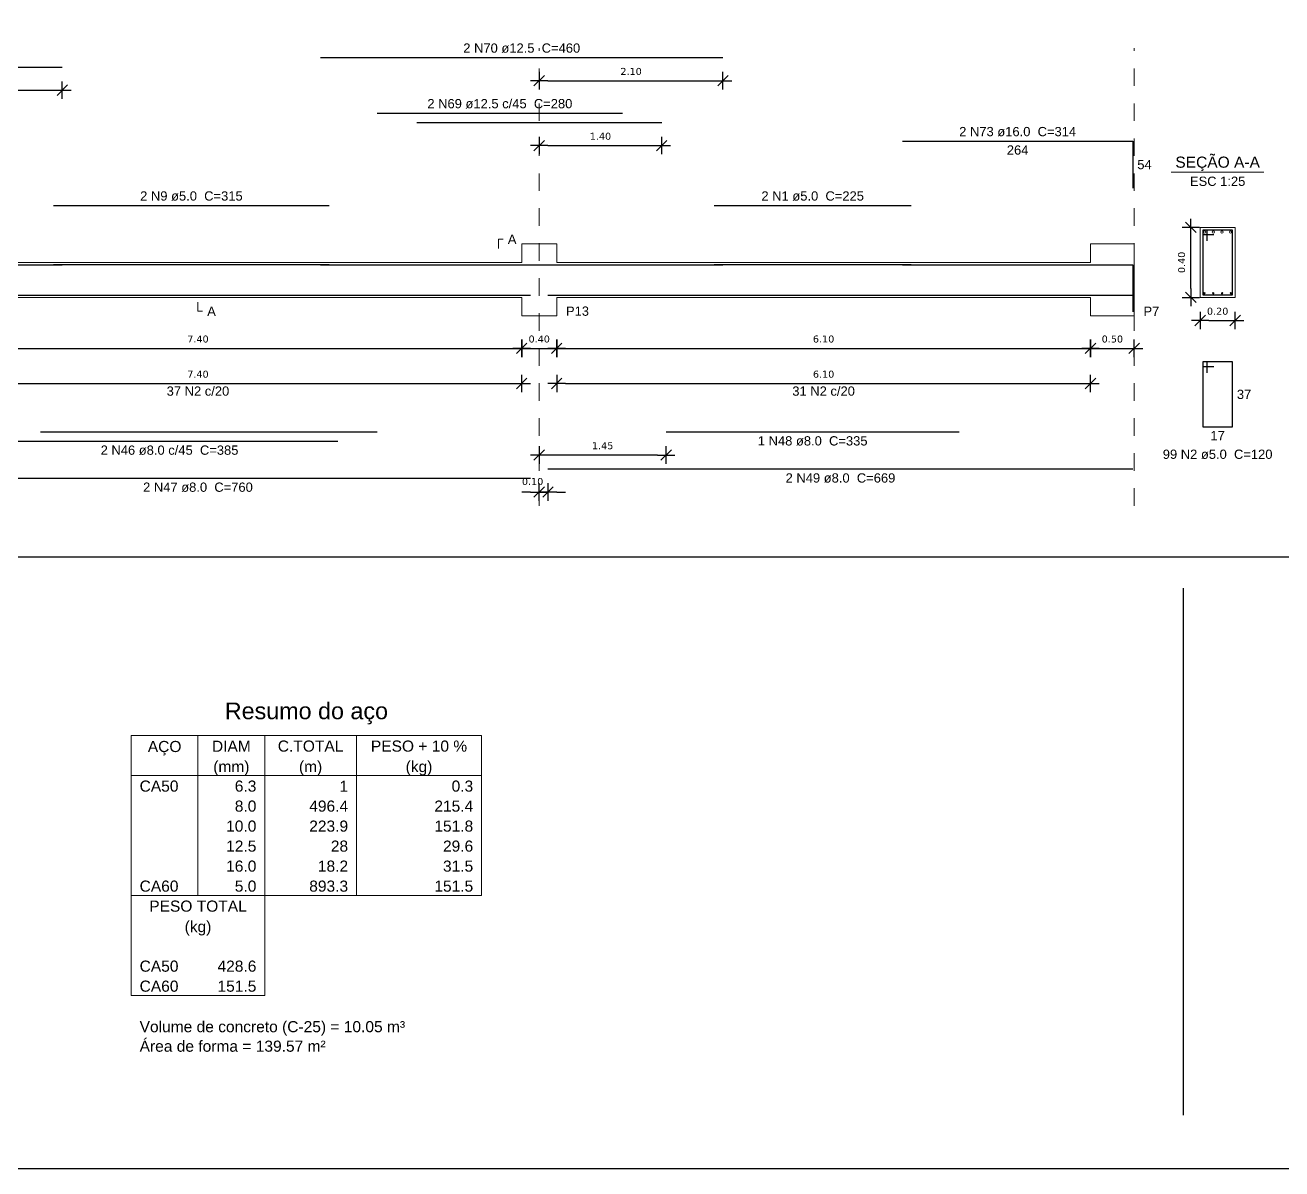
# Model space of a CAD drawing. Extents: x 25 to 1028, y -81 to 176.
# Drawn here: x 789.92 to 797.1, y 78.83 to 85.37 of the extents above; entities that cross this region are included whole.
import ezdxf

# ---------------------------------------------------------------- set-up
doc = ezdxf.new("R2010")
doc.units = 0
doc.header["$LTSCALE"] = 0.3
doc.header["$PDSIZE"] = 0.1
doc.linetypes.add('DOT2', pattern=[3.175, 0, -3.175])
doc.layers.get('0').update_dxf_attribs({"linetype": 'CONTINUOUS'})
doc.layers.get('Defpoints').update_dxf_attribs({"linetype": 'CONTINUOUS'})
doc.layers.add('ARQ-CTA-1_025', color=1, linetype='CONTINUOUS')
for name, color, linetype, lineweight in [('DT-Barras na forma', 2, 'CONTINUOUS', 30), ('DT-Barras no corte', 5, 'CONTINUOUS', 5), ('DT-Barras rebatidas', 2, 'CONTINUOUS', 30), ('DT-Forma', 5, 'CONTINUOUS', 5), ('DT-Pontilhado', 9, 'DOT2', 5), ('DT-Relação do aço', 9, 'CONTINUOUS', 5), ('DT-Textos', 7, 'CONTINUOUS', 5)]:
    doc.layers.add(name, color=color, linetype=linetype, lineweight=lineweight)
doc.layers.add('VPort', color=45, linetype='CONTINUOUS', plot=False)
doc.styles.add('Arial', font='arial.ttf')
doc.styles.add('FNDE Texto Cota 0025', font='verdana.ttf', dxfattribs={"height": 0.04})
doc.dimstyles.new('Copy of FNDE 1-0025', dxfattribs={"dimscale": 5, "dimtxt": 0.04, "dimasz": 0.01, "dimexe": 0.15, "dimexo": 0.15, "dimgap": 0.005, "dimtad": 1, "dimlfac": 2, "dimzin": 1, "dimdsep": 46, "dimtxsty": 'FNDE Texto Cota 0025', "dimblk": 'tic', "dimcen": 0.015, "dimdle": 0.15, "dimse1": 1, "dimse2": 1, "dimclrd": 251, "dimclre": 251, "dimclrt": 256, "dimaunit": 1, "dimadec": 3, "dimazin": 0, "dimtfac": 1, "dimtix": 1, "dimtmove": 2, "dimatfit": 3, "dimfxl": 0.15, "dimtvp": 1, "dimtolj": 1, "dimtzin": 0, "dimarcsym": 0})
doc.dimstyles.new('FNDE 1-0025', dxfattribs={"dimscale": 5, "dimtxt": 0.04, "dimasz": 0.01, "dimexe": 0.15, "dimexo": 0.15, "dimgap": 0.005, "dimtad": 1, "dimzin": 1, "dimdsep": 46, "dimtxsty": 'FNDE Texto Cota 0025', "dimblk": 'tic', "dimcen": 0.015, "dimdle": 0.15, "dimse1": 1, "dimse2": 1, "dimclrd": 251, "dimclre": 251, "dimclrt": 256, "dimaunit": 1, "dimadec": 3, "dimazin": 0, "dimtfac": 1, "dimtix": 1, "dimtmove": 2, "dimatfit": 3, "dimfxl": 0.15, "dimtvp": 1, "dimtolj": 1, "dimtzin": 0, "dimarcsym": 0})

# ---------------------------------------------------------------- blocks, each defined once
blk = doc.blocks.new('tic')
at = {"color": 251}
for p, q in [((-1, 0), (1, 0)), ((0, -1), (0, 1))]:
    blk.add_line(p, q, dxfattribs=at)
blk.add_line((-0.6, -0.6), (0.6, 0.6))
blk = doc.blocks.new('*D467')
at = {"layer": 'ARQ-CTA-1_025', "color": 251, "lineweight": -2}
blk.add_line((789.1059, 83.5239), (792.7059, 83.5239), dxfattribs=at)
at = {"layer": 'Defpoints', "color": 0}
for p in [(789.0559, 83.6563), (792.7559, 83.6563), (792.7559, 83.5239)]:
    blk.add_point(p, dxfattribs=at)
at = {"layer": 'ARQ-CTA-1_025', "color": 251, "lineweight": -2, "xscale": 0.05, "yscale": 0.05, "zscale": 0.05, "rotation": 180}
blk.add_blockref('tic', (789.0559, 83.5239), dxfattribs=at)
at = {"layer": 'ARQ-CTA-1_025', "color": 251, "lineweight": -2, "xscale": 0.05, "yscale": 0.05, "zscale": 0.05}
blk.add_blockref('tic', (792.7559, 83.5239), dxfattribs=at)
at = {"layer": 'ARQ-CTA-1_025', "insert": (790.9059, 83.5769), "char_height": 0.04, "attachment_point": 5, "style": 'FNDE Texto Cota 0025'}
blk.add_mtext('\\A1;7.40', dxfattribs=at)
blk = doc.blocks.new('*D468')
at = {"layer": 'ARQ-CTA-1_025', "color": 251, "lineweight": -2}
blk.add_line((792.8059, 83.5239), (792.9059, 83.5239), dxfattribs=at)
at = {"layer": 'Defpoints', "color": 0}
for p in [(792.7559, 83.6563), (792.9559, 83.6563), (792.9559, 83.5239)]:
    blk.add_point(p, dxfattribs=at)
at = {"layer": 'ARQ-CTA-1_025', "color": 251, "lineweight": -2, "xscale": 0.05, "yscale": 0.05, "zscale": 0.05, "rotation": 180}
blk.add_blockref('tic', (792.7559, 83.5239), dxfattribs=at)
at = {"layer": 'ARQ-CTA-1_025', "color": 251, "lineweight": -2, "xscale": 0.05, "yscale": 0.05, "zscale": 0.05}
blk.add_blockref('tic', (792.9559, 83.5239), dxfattribs=at)
at = {"layer": 'ARQ-CTA-1_025', "insert": (792.8559, 83.5769), "char_height": 0.04, "attachment_point": 5, "style": 'FNDE Texto Cota 0025'}
blk.add_mtext('\\A1;0.40', dxfattribs=at)
blk = doc.blocks.new('*D469')
at = {"layer": 'ARQ-CTA-1_025', "color": 251, "lineweight": -2}
blk.add_line((793.0059, 83.5239), (795.9559, 83.5239), dxfattribs=at)
at = {"layer": 'Defpoints', "color": 0}
for p in [(792.9559, 83.6563), (796.0059, 83.6563), (796.0059, 83.5239)]:
    blk.add_point(p, dxfattribs=at)
at = {"layer": 'ARQ-CTA-1_025', "color": 251, "lineweight": -2, "xscale": 0.05, "yscale": 0.05, "zscale": 0.05, "rotation": 180}
blk.add_blockref('tic', (792.9559, 83.5239), dxfattribs=at)
at = {"layer": 'ARQ-CTA-1_025', "color": 251, "lineweight": -2, "xscale": 0.05, "yscale": 0.05, "zscale": 0.05}
blk.add_blockref('tic', (796.0059, 83.5239), dxfattribs=at)
at = {"layer": 'ARQ-CTA-1_025', "insert": (794.4809, 83.5769), "char_height": 0.04, "attachment_point": 5, "style": 'FNDE Texto Cota 0025'}
blk.add_mtext('\\A1;6.10', dxfattribs=at)
blk = doc.blocks.new('*D470')
at = {"layer": 'ARQ-CTA-1_025', "color": 251, "lineweight": -2}
blk.add_line((796.0559, 83.5239), (796.2059, 83.5239), dxfattribs=at)
at = {"layer": 'Defpoints', "color": 0}
for p in [(796.0059, 83.6563), (796.2559, 83.6563), (796.2559, 83.5239)]:
    blk.add_point(p, dxfattribs=at)
at = {"layer": 'ARQ-CTA-1_025', "color": 251, "lineweight": -2, "xscale": 0.05, "yscale": 0.05, "zscale": 0.05, "rotation": 180}
blk.add_blockref('tic', (796.0059, 83.5239), dxfattribs=at)
at = {"layer": 'ARQ-CTA-1_025', "color": 251, "lineweight": -2, "xscale": 0.05, "yscale": 0.05, "zscale": 0.05}
blk.add_blockref('tic', (796.2559, 83.5239), dxfattribs=at)
at = {"layer": 'ARQ-CTA-1_025', "insert": (796.1309, 83.5769), "char_height": 0.04, "attachment_point": 5, "style": 'FNDE Texto Cota 0025'}
blk.add_mtext('\\A1;0.50', dxfattribs=at)
blk = doc.blocks.new('*D473')
at = {"layer": 'ARQ-CTA-1_025', "color": 251, "lineweight": -2}
blk.add_line((793.5309, 82.9141), (792.9059, 82.9141), dxfattribs=at)
at = {"layer": 'Defpoints', "color": 0}
for p in [(792.8559, 83.0464), (793.5809, 83.0464), (792.8559, 82.9141)]:
    blk.add_point(p, dxfattribs=at)
at = {"layer": 'ARQ-CTA-1_025', "color": 251, "lineweight": -2, "xscale": 0.05, "yscale": 0.05, "zscale": 0.05, "rotation": 180}
blk.add_blockref('tic', (792.8559, 82.9141), dxfattribs=at)
at = {"layer": 'ARQ-CTA-1_025', "color": 251, "lineweight": -2, "xscale": 0.05, "yscale": 0.05, "zscale": 0.05}
blk.add_blockref('tic', (793.5809, 82.9141), dxfattribs=at)
at = {"layer": 'ARQ-CTA-1_025', "insert": (793.2184, 82.967), "char_height": 0.04, "attachment_point": 5, "style": 'FNDE Texto Cota 0025'}
blk.add_mtext('\\A1;1.45', dxfattribs=at)
blk = doc.blocks.new('*D474')
at = {"layer": 'ARQ-CTA-1_025', "color": 251, "lineweight": -2}
for p, q in [((792.8059, 82.7023), (792.7559, 82.7023)), ((792.9059, 82.7023), (792.8559, 82.7023)), ((792.9559, 82.7023), (793.0059, 82.7023))]:
    blk.add_line(p, q, dxfattribs=at)
at = {"layer": 'Defpoints', "color": 0}
for p in [(792.8559, 82.8346), (792.9059, 82.8346), (792.8559, 82.7023)]:
    blk.add_point(p, dxfattribs=at)
at = {"layer": 'ARQ-CTA-1_025', "color": 251, "lineweight": -2, "xscale": 0.05, "yscale": 0.05, "zscale": 0.05}
blk.add_blockref('tic', (792.8559, 82.7023), dxfattribs=at)
at = {"layer": 'ARQ-CTA-1_025', "color": 251, "lineweight": -2, "xscale": 0.05, "yscale": 0.05, "zscale": 0.05, "rotation": 180}
blk.add_blockref('tic', (792.9059, 82.7023), dxfattribs=at)
at = {"layer": 'ARQ-CTA-1_025', "insert": (792.8181, 82.7622), "char_height": 0.04, "attachment_point": 5, "style": 'FNDE Texto Cota 0025'}
blk.add_mtext('\\A1;0.10', dxfattribs=at)
blk = doc.blocks.new('*D476')
at = {"layer": 'ARQ-CTA-1_025', "color": 251, "lineweight": -2}
blk.add_line((789.0059, 84.9998), (790.0809, 84.9998), dxfattribs=at)
at = {"layer": 'Defpoints', "color": 0}
for p in [(788.9559, 85.1322), (790.1309, 85.1322), (790.1309, 84.9998)]:
    blk.add_point(p, dxfattribs=at)
at = {"layer": 'ARQ-CTA-1_025', "color": 251, "lineweight": -2, "xscale": 0.05, "yscale": 0.05, "zscale": 0.05, "rotation": 180}
blk.add_blockref('tic', (788.9559, 84.9998), dxfattribs=at)
at = {"layer": 'ARQ-CTA-1_025', "color": 251, "lineweight": -2, "xscale": 0.05, "yscale": 0.05, "zscale": 0.05}
blk.add_blockref('tic', (790.1309, 84.9998), dxfattribs=at)
at = {"layer": 'ARQ-CTA-1_025', "insert": (789.5434, 85.0528), "char_height": 0.04, "attachment_point": 5, "style": 'FNDE Texto Cota 0025'}
blk.add_mtext('\\A1;2.35', dxfattribs=at)
blk = doc.blocks.new('*D477')
at = {"layer": 'ARQ-CTA-1_025', "color": 251, "lineweight": -2}
blk.add_line((792.9059, 84.683), (793.5059, 84.683), dxfattribs=at)
at = {"layer": 'Defpoints', "color": 0}
for p in [(792.8559, 84.8154), (793.5559, 84.8154), (793.5559, 84.683)]:
    blk.add_point(p, dxfattribs=at)
at = {"layer": 'ARQ-CTA-1_025', "color": 251, "lineweight": -2, "xscale": 0.05, "yscale": 0.05, "zscale": 0.05, "rotation": 180}
blk.add_blockref('tic', (792.8559, 84.683), dxfattribs=at)
at = {"layer": 'ARQ-CTA-1_025', "color": 251, "lineweight": -2, "xscale": 0.05, "yscale": 0.05, "zscale": 0.05}
blk.add_blockref('tic', (793.5559, 84.683), dxfattribs=at)
at = {"layer": 'ARQ-CTA-1_025', "insert": (793.2059, 84.736), "char_height": 0.04, "attachment_point": 5, "style": 'FNDE Texto Cota 0025'}
blk.add_mtext('\\A1;1.40', dxfattribs=at)
blk = doc.blocks.new('*D478')
at = {"layer": 'ARQ-CTA-1_025', "color": 251, "lineweight": -2}
blk.add_line((792.9059, 85.0537), (793.8559, 85.0537), dxfattribs=at)
at = {"layer": 'Defpoints', "color": 0}
for p in [(792.8559, 85.186), (793.9059, 85.186), (793.9059, 85.0537)]:
    blk.add_point(p, dxfattribs=at)
at = {"layer": 'ARQ-CTA-1_025', "color": 251, "lineweight": -2, "xscale": 0.05, "yscale": 0.05, "zscale": 0.05, "rotation": 180}
blk.add_blockref('tic', (792.8559, 85.0537), dxfattribs=at)
at = {"layer": 'ARQ-CTA-1_025', "color": 251, "lineweight": -2, "xscale": 0.05, "yscale": 0.05, "zscale": 0.05}
blk.add_blockref('tic', (793.9059, 85.0537), dxfattribs=at)
at = {"layer": 'ARQ-CTA-1_025', "insert": (793.3809, 85.1066), "char_height": 0.04, "attachment_point": 5, "style": 'FNDE Texto Cota 0025'}
blk.add_mtext('\\A1;2.10', dxfattribs=at)
blk = doc.blocks.new('*D479')
at = {"layer": 'ARQ-CTA-1_025', "color": 251, "lineweight": -2}
blk.add_line((796.5795, 83.8652), (796.5795, 84.1652), dxfattribs=at)
at = {"layer": 'Defpoints', "color": 0}
for p in [(796.5795, 84.2152), (796.6325, 84.2152), (796.6325, 83.8152)]:
    blk.add_point(p, dxfattribs=at)
at = {"layer": 'ARQ-CTA-1_025', "color": 251, "lineweight": -2, "xscale": 0.05, "yscale": 0.05, "zscale": 0.05}
for p, rotation in [((796.5795, 84.2152), 90), ((796.5795, 83.8152), 270)]:
    blk.add_blockref('tic', p, dxfattribs=dict(at, rotation=rotation))
at = {"layer": 'ARQ-CTA-1_025', "insert": (796.5266, 84.0152), "char_height": 0.04, "attachment_point": 5, "rotation": 90, "style": 'FNDE Texto Cota 0025'}
blk.add_mtext('\\A1;0.40', dxfattribs=at)
blk = doc.blocks.new('*D480')
at = {"layer": 'ARQ-CTA-1_025', "color": 251, "lineweight": -2}
blk.add_line((796.6825, 83.6828), (796.7825, 83.6828), dxfattribs=at)
at = {"layer": 'Defpoints', "color": 0}
for p in [(796.6325, 83.8152), (796.8325, 83.8152), (796.8325, 83.6828)]:
    blk.add_point(p, dxfattribs=at)
at = {"layer": 'ARQ-CTA-1_025', "color": 251, "lineweight": -2, "xscale": 0.05, "yscale": 0.05, "zscale": 0.05, "rotation": 180}
blk.add_blockref('tic', (796.6325, 83.6828), dxfattribs=at)
at = {"layer": 'ARQ-CTA-1_025', "color": 251, "lineweight": -2, "xscale": 0.05, "yscale": 0.05, "zscale": 0.05}
blk.add_blockref('tic', (796.8325, 83.6828), dxfattribs=at)
at = {"layer": 'ARQ-CTA-1_025', "insert": (796.7325, 83.7357), "char_height": 0.04, "attachment_point": 5, "style": 'FNDE Texto Cota 0025'}
blk.add_mtext('\\A1;0.20', dxfattribs=at)
blk = doc.blocks.new('*D482')
at = {"layer": 'ARQ-CTA-1_025', "color": 251, "lineweight": -2}
blk.add_line((789.1059, 83.3227), (792.7059, 83.3227), dxfattribs=at)
at = {"layer": 'Defpoints', "color": 0}
for p in [(789.0559, 83.4551), (792.7559, 83.4551), (792.7559, 83.3227)]:
    blk.add_point(p, dxfattribs=at)
at = {"layer": 'ARQ-CTA-1_025', "color": 251, "lineweight": -2, "xscale": 0.05, "yscale": 0.05, "zscale": 0.05, "rotation": 180}
blk.add_blockref('tic', (789.0559, 83.3227), dxfattribs=at)
at = {"layer": 'ARQ-CTA-1_025', "color": 251, "lineweight": -2, "xscale": 0.05, "yscale": 0.05, "zscale": 0.05}
blk.add_blockref('tic', (792.7559, 83.3227), dxfattribs=at)
at = {"layer": 'ARQ-CTA-1_025', "insert": (790.9059, 83.3757), "char_height": 0.04, "attachment_point": 5, "style": 'FNDE Texto Cota 0025'}
blk.add_mtext('\\A1;7.40', dxfattribs=at)
blk = doc.blocks.new('*D483')
at = {"layer": 'ARQ-CTA-1_025', "color": 251, "lineweight": -2}
blk.add_line((793.0059, 83.3227), (795.9559, 83.3227), dxfattribs=at)
at = {"layer": 'Defpoints', "color": 0}
for p in [(792.9559, 83.4551), (796.0059, 83.4551), (796.0059, 83.3227)]:
    blk.add_point(p, dxfattribs=at)
at = {"layer": 'ARQ-CTA-1_025', "color": 251, "lineweight": -2, "xscale": 0.05, "yscale": 0.05, "zscale": 0.05, "rotation": 180}
blk.add_blockref('tic', (792.9559, 83.3227), dxfattribs=at)
at = {"layer": 'ARQ-CTA-1_025', "color": 251, "lineweight": -2, "xscale": 0.05, "yscale": 0.05, "zscale": 0.05}
blk.add_blockref('tic', (796.0059, 83.3227), dxfattribs=at)
at = {"layer": 'ARQ-CTA-1_025', "insert": (794.4809, 83.3757), "char_height": 0.04, "attachment_point": 5, "style": 'FNDE Texto Cota 0025'}
blk.add_mtext('\\A1;6.10', dxfattribs=at)

msp = doc.modelspace()

# ---------------------------------------------------------------- linework, layer by layer
at = {"layer": 'DT-Barras na forma'}
for p, q in [((796.67245801, 84.20015094), (796.64745801, 84.20015093)), ((796.64745801, 84.20015093), (796.64745802, 83.83015093)), ((796.81745814, 84.20015093), (796.64745814, 84.20015087)), ((796.64745814, 84.20015087), (796.64745814, 84.17515087)), ((796.64745814, 84.17515087), (796.70995814, 84.17515087)), ((796.67245799, 84.13765094), (796.67245801, 84.20015094)), ((796.81745802, 83.83015093), (796.81745814, 84.20015093)), ((796.64745802, 83.83015093), (796.81745802, 83.83015093))]:
    msp.add_line(p, q, dxfattribs=at)
for points in [[(787.78088424, 84.00115094), (790.13088424, 84.00115094)], [(790.08088424, 84.00390094), (791.65588424, 84.00390094)], [(791.60588424, 84.00202594), (793.90588424, 84.00202594)], [(791.93088424, 84.00202594), (793.33088424, 84.00202594)], [(792.15588424, 84.00202594), (793.55588424, 84.00202594)], [(793.85588424, 84.00390094), (794.98090799, 84.00390094)], [(794.93090799, 84.00115094), (796.24840799, 84.00115094), (796.24840799, 83.73289419)], [(789.00588424, 83.82715094), (792.80588424, 83.82715094)], [(789.78088424, 83.82715094), (791.70588424, 83.82715094)], [(790.00588424, 83.82715094), (791.93088424, 83.82715094)], [(792.90588449, 83.82715094), (796.24840799, 83.82715094)], [(793.58088424, 83.82715094), (795.25590799, 83.82715094)]]:
    msp.add_lwpolyline(points, dxfattribs=at)
at = {"layer": 'DT-Barras no corte'}
for centre, radius in [((796.65870799, 84.18890094), 0.00625), ((796.70787474, 84.18890094), 0.00625), ((796.75704149, 84.18890094), 0.00625), ((796.80620799, 84.18890094), 0.00625), ((796.65645799, 83.83915094), 0.004), ((796.70712474, 83.83915094), 0.004), ((796.75779149, 83.83915094), 0.004), ((796.80845799, 83.83915094), 0.004)]:
    msp.add_circle(centre, radius, dxfattribs=at)
at = {"layer": 'DT-Barras rebatidas'}
for p, q in [((791.60588424, 85.18602594), (793.90588424, 85.18602594)), ((787.78088424, 85.13220094), (790.13088424, 85.13220094)), ((791.93088424, 84.86832594), (793.33088424, 84.86832594)), ((794.93090799, 84.70860094), (796.24840799, 84.70860094)), ((796.24840799, 84.70860094), (796.248408, 84.44034417)), ((790.08088424, 84.34070094), (791.65588436, 84.34070094)), ((793.85588424, 84.34070094), (794.98090802, 84.34070094)), ((796.67245801, 83.44597594), (796.64745801, 83.44597593)), ((796.64745801, 83.44597593), (796.64745802, 83.07597593)), ((796.81745814, 83.44597593), (796.64745814, 83.44597587)), ((796.64745814, 83.44597587), (796.64745814, 83.42097587)), ((796.67245799, 83.38347594), (796.67245801, 83.44597594)), ((796.81745802, 83.07597593), (796.81745814, 83.44597593)), ((796.64745814, 83.42097587), (796.70995814, 83.42097587)), ((793.58088424, 83.04644094), (795.25590802, 83.04644094)), ((796.64745802, 83.07597593), (796.81745802, 83.07597593)), ((789.78088424, 82.99349094), (791.70588436, 82.99349094)), ((792.90588449, 82.83464094), (796.2484082, 82.83464094)), ((789.00588424, 82.78169094), (792.80588424, 82.78169094))]:
    msp.add_line(p, q, dxfattribs=at)
for points in [[(792.15588424, 84.81537594), (793.55588424, 84.81537594)], [(790.00588424, 83.04644094), (791.93088424, 83.04644094)]]:
    msp.add_lwpolyline(points, dxfattribs=at)
at = {"layer": 'DT-Forma'}
for p, q in [((796.83245799, 84.21515094), (796.63245799, 84.21515094)), ((796.63245799, 84.21515094), (796.63245799, 83.81515094)), ((796.83245799, 83.81515094), (796.83245799, 84.21515094)), ((792.75588424, 84.01515094), (792.75588424, 84.12105094)), ((792.75588424, 84.12105094), (792.95588449, 84.12105094)), ((792.95588449, 84.12105094), (792.95588449, 84.01515094)), ((796.00590799, 84.01515094), (796.00590799, 84.12105094)), ((796.00590799, 84.12105094), (796.25590799, 84.12105094)), ((796.25590799, 84.12105094), (796.25590799, 84.01515094)), ((789.05588424, 84.01515094), (792.75588424, 84.01515094)), ((792.95588449, 84.01515094), (796.00590799, 84.01515094)), ((789.05588424, 83.81515094), (792.75588424, 83.81515094)), ((792.75588424, 83.81515094), (792.75588424, 83.70925094)), ((792.95588449, 83.70925094), (792.95588449, 83.81515094)), ((792.95588449, 83.81515094), (796.00590799, 83.81515094)), ((796.00590799, 83.81515094), (796.00590799, 83.70925094)), ((796.25590799, 83.70925094), (796.25590799, 83.81515094)), ((796.63245799, 83.81515094), (796.83245799, 83.81515094)), ((792.75588424, 83.70925094), (792.95588449, 83.70925094)), ((796.00590799, 83.70925094), (796.25590799, 83.70925094))]:
    msp.add_line(p, q, dxfattribs=at)
at = {"layer": 'DT-Forma', "linetype": 'Continuous'}
msp.add_line((796.25590799, 84.01515094), (796.25590799, 83.81515094), dxfattribs=at)
at = {"layer": 'DT-Pontilhado', "ltscale": 0.05}
for p, q in [((792.85588424, 82.62431594), (792.85588424, 85.23897594)), ((796.25590799, 82.62431594), (796.25590799, 85.23897594))]:
    msp.add_line(p, q, dxfattribs=at)
at = {"layer": 'DT-Relação do aço', "linetype": 'Continuous'}
for p, q in [((790.52490859, 81.31083859), (792.52641859, 81.31083859)), ((790.52490859, 81.31083859), (790.52490859, 81.08209459)), ((790.90614859, 81.31083859), (790.90614859, 81.08209459)), ((791.28738859, 81.31083859), (791.28738859, 81.08209459)), ((791.81159359, 81.31083859), (791.81159359, 81.08209459)), ((792.52641859, 81.31083859), (792.52641859, 81.08209459)), ((790.52490859, 81.08209459), (792.52641859, 81.08209459)), ((790.52490859, 81.08209459), (790.52490859, 80.39586259)), ((790.90614859, 81.08209459), (790.90614859, 80.39586259)), ((791.28738859, 81.08209459), (791.28738859, 80.39586259)), ((791.81159359, 81.08209459), (791.81159359, 80.39586259)), ((792.52641859, 81.08209459), (792.52641859, 80.39586259)), ((790.52490859, 80.39586259), (792.52641859, 80.39586259)), ((790.52490859, 80.39586259), (790.52490859, 80.05274659)), ((791.28738859, 80.39586259), (791.28738859, 80.05274659)), ((790.52490859, 80.05274659), (790.52490859, 79.82400259)), ((791.28738859, 80.05274659), (791.28738859, 79.82400259)), ((790.52490859, 79.82400259), (791.28738859, 79.82400259))]:
    msp.add_line(p, q, dxfattribs=at)
at = {"layer": 'DT-Textos'}
msp.add_line((796.46770799, 84.53137594), (796.99720799, 84.53137594), dxfattribs=at)
for points in [[(792.62350924, 84.09457594), (792.62350924, 84.14752594), (792.64998424, 84.14752594)], [(790.90588424, 83.78867594), (790.90588424, 83.73572594), (790.93235924, 83.73572594)]]:
    msp.add_lwpolyline(points, dxfattribs=at)
at = {"layer": 'VPort'}
for p, q in [((785.41814783, 82.33183967), (808.39403068, 82.33183967)), ((796.53598915, 82.15289466), (796.53598915, 79.14009154))]:
    msp.add_line(p, q, dxfattribs=at)
msp.add_lwpolyline([(784.80967722, 99.0321916), (808.9966287, 99.0321916), (808.9966287, 78.8330864), (784.80967722, 78.8330864)], close=True, dxfattribs=at)

# ---------------------------------------------------------------- texts
at = {"layer": 'DT-Barras rebatidas', "color": 7, "char_height": 0.05295, "line_spacing_factor": 0.9, "style": 'Arial'}
for s, insert, width, attachment_point in [('2 N70 ø12.5  C=460', (792.75600699, 85.21259944), 1.14372, 8), ('2 N69 ø12.5 c/45  C=280', (792.63100699, 84.89484944), 1.46142, 8), ('2 N73 ø16.0  C=314', (795.58975699, 84.73509944), 1.14372, 8), ('264', (795.58965799, 84.68427744), 0.29062, 2), ('54', (796.27340765, 84.60094755), 0.22708, 1), ('2 N9 ø5.0  C=315', (790.86850699, 84.36709944), 1.01664, 8), ('2 N1 ø5.0  C=225', (794.41850699, 84.36709944), 1.01664, 8), ('37 N2 c/20', (790.90588424, 83.25229244), 0.6354, 8), ('31 N2 c/20', (794.48089624, 83.25229244), 0.6354, 8), ('37', (796.84246334, 83.28745093), 0.22708, 1), ('1 N48 ø8.0  C=335', (794.41850699, 82.96709944), 1.08018, 8), ('17', (796.73245802, 83.05165243), 0.22708, 2), ('2 N46 ø8.0 c/45  C=385', (790.74350699, 82.91409944), 1.39788, 8), ('99 N2 ø5.0  C=120', (796.73250699, 82.89059944), 1.08018, 8), ('2 N49 ø8.0  C=669', (794.57725699, 82.75509944), 1.08018, 8), ('2 N47 ø8.0  C=760', (790.90600699, 82.70234944), 1.08018, 8)]:
    msp.add_mtext(s, dxfattribs=dict(at, insert=insert, width=width, attachment_point=attachment_point))
at = {"layer": 'DT-Relação do aço', "color": 7, "line_spacing_factor": 0.9, "style": 'Arial'}
for s, insert, char_height, width, attachment_point in [('Resumo do aço', (791.52566359, 81.37437859), 0.09531, 1.486836, 8), ('AÇO', (790.71552859, 81.19646659), 0.06354, 0.228744, 8), ('DIAM', (791.09676859, 81.21743479), 0.06354, 0.304992, 8), ('C.TOTAL', (791.54949109, 81.21743479), 0.06354, 0.533736, 8), ('PESO + 10 %', (792.16900609, 81.21743479), 0.06354, 0.838728, 8), ('(mm)', (791.09676859, 81.08209459), 0.06354, 0.304992, 8), ('(m)', (791.54949109, 81.08209459), 0.06354, 0.228744, 8), ('(kg)', (792.16900609, 81.08209459), 0.06354, 0.304992, 8), ('CA50', (790.57256359, 80.98869079), 0.06354, 0.304992, 7), ('6.3', (791.23973359, 80.98869079), 0.06354, 0.228744, 9), ('1', (791.76393859, 80.98869079), 0.06354, 0.076248, 9), ('0.3', (792.47876359, 80.98869079), 0.06354, 0.228744, 9), ('8.0', (791.23973359, 80.87431879), 0.06354, 0.228744, 9), ('496.4', (791.76393859, 80.87431879), 0.06354, 0.38124, 9), ('215.4', (792.47876359, 80.87431879), 0.06354, 0.38124, 9), ('10.0', (791.23973359, 80.75994679), 0.06354, 0.304992, 9), ('223.9', (791.76393859, 80.75994679), 0.06354, 0.38124, 9), ('151.8', (792.47876359, 80.75994679), 0.06354, 0.38124, 9), ('12.5', (791.23973359, 80.64557479), 0.06354, 0.304992, 9), ('28', (791.76393859, 80.64557479), 0.06354, 0.152496, 9), ('29.6', (792.47876359, 80.64557479), 0.06354, 0.304992, 9), ('16.0', (791.23973359, 80.53120279), 0.06354, 0.304992, 9), ('18.2', (791.76393859, 80.53120279), 0.06354, 0.304992, 9), ('31.5', (792.47876359, 80.53120279), 0.06354, 0.304992, 9), ('CA60', (790.57256359, 80.41683079), 0.06354, 0.304992, 7), ('5.0', (791.23973359, 80.41683079), 0.06354, 0.228744, 9), ('893.3', (791.76393859, 80.41683079), 0.06354, 0.38124, 9), ('151.5', (792.47876359, 80.41683079), 0.06354, 0.38124, 9), ('PESO TOTAL', (790.90614859, 80.30245879), 0.06354, 0.76248, 8), ('(kg)', (790.90614859, 80.16711859), 0.06354, 0.304992, 8), ('CA50', (790.57256359, 79.95934279), 0.06354, 0.304992, 7), ('428.6', (791.23973359, 79.95934279), 0.06354, 0.38124, 9), ('CA60', (790.57256359, 79.84497079), 0.06354, 0.304992, 7), ('151.5', (791.23973359, 79.84497079), 0.06354, 0.38124, 9), ('Volume de concreto (C-25) = 10.05 m³', (790.57256359, 79.59525859), 0.06354, 2.744928, 7), ('Área de forma = 139.57 m²', (790.57256359, 79.50185479), 0.06354, 1.9062, 7)]:
    msp.add_mtext(s, dxfattribs=dict(at, insert=insert, char_height=char_height, width=width, attachment_point=attachment_point))
at = {"layer": 'DT-Textos', "line_spacing_factor": 0.798, "style": 'Arial'}
for s, insert, char_height, width, attachment_point in [('SEÇÃO A-A', (796.73250699, 84.53687594), 0.06354, 0.686232, 8), ('ESC 1:25', (796.73250699, 84.45184944), 0.05295, 0.50832, 8), ('A', (792.67650699, 84.12109944), 0.05295, 0.06354, 7), ('A', (790.95875699, 83.70934944), 0.05295, 0.06354, 7), ('P13', (793.00875699, 83.70934944), 0.05295, 0.19062, 7), ('P7', (796.30875699, 83.70934944), 0.05295, 0.12708, 7)]:
    msp.add_mtext(s, dxfattribs=dict(at, insert=insert, char_height=char_height, width=width, attachment_point=attachment_point))

# ---------------------------------------------------------------- dimensions: what is measured, and where the dimension line sits
at = {"layer": 'ARQ-CTA-1_025'}
for base, p1, p2, dimstyle, picture, middle in [((793.90588424, 85.05365094), (792.85588424, 85.18602594), (793.90588424, 85.18602594), 'Copy of FNDE 1-0025', '*D478', (793.38088424, 85.10660094)), ((790.13088424, 84.99982594), (788.95588424, 85.13220094), (790.13088424, 85.13220094), 'Copy of FNDE 1-0025', '*D476', (789.54338424, 85.05277594)), ((793.55588424, 84.68300094), (792.85588424, 84.81537594), (793.55588424, 84.81537594), 'Copy of FNDE 1-0025', '*D477', (793.20588424, 84.73595094)), ((796.83245799, 83.68277594), (796.63245799, 83.81515094), (796.83245799, 83.81515094), 'FNDE 1-0025', '*D480', (796.73245799, 83.73572594)), ((792.75588424, 83.52392594), (789.05588424, 83.65630094), (792.75588424, 83.65630094), 'Copy of FNDE 1-0025', '*D467', (790.90588424, 83.57687594)), ((792.95588449, 83.52392594), (792.75588424, 83.65630094), (792.95588449, 83.65630094), 'Copy of FNDE 1-0025', '*D468', (792.85588437, 83.57687594)), ((796.00590799, 83.52392594), (792.95588449, 83.65630094), (796.00590799, 83.65630094), 'Copy of FNDE 1-0025', '*D469', (794.48089624, 83.57687594)), ((796.25590799, 83.52392594), (796.00590799, 83.65630094), (796.25590799, 83.65630094), 'Copy of FNDE 1-0025', '*D470', (796.13090799, 83.57687594)), ((792.75588424, 83.32271594), (789.05588424, 83.45509094), (792.75588424, 83.45509094), 'Copy of FNDE 1-0025', '*D482', (790.90588424, 83.37566594)), ((796.00590799, 83.32271594), (792.95588449, 83.45509094), (796.00590799, 83.45509094), 'Copy of FNDE 1-0025', '*D483', (794.48089624, 83.37566594))]:
    dim = msp.add_linear_dim(base=base, p1=p1, p2=p2, dimstyle=dimstyle, dxfattribs=at)
    dim.commit()
    dim.dimension.update_dxf_attribs({"geometry": picture, "text_midpoint": middle, "dimtype": 160})
for base, p1, p2, angle, dimstyle, picture, middle, dimtype in [((796.57950799, 84.21515094), (796.63245799, 83.81515094), (796.63245799, 84.21515094), 90, 'FNDE 1-0025', '*D479', (796.52655799, 84.01515094), 160), ((792.85588424, 82.91406594), (793.58088424, 83.04644094), (792.85588424, 83.04644094), 180, 'Copy of FNDE 1-0025', '*D473', (793.21838424, 82.96701594), 161), ((792.85588424, 82.70226594), (792.90588449, 82.83464094), (792.85588424, 82.83464094), 180, 'Copy of FNDE 1-0025', '*D474', (792.81811574, 82.76221294), 161)]:
    dim = msp.add_linear_dim(base=base, p1=p1, p2=p2, angle=angle, dimstyle=dimstyle, dxfattribs=at)
    dim.commit()
    dim.dimension.update_dxf_attribs({"geometry": picture, "text_midpoint": middle, "dimtype": dimtype})

doc.saveas('drawing.dxf')
